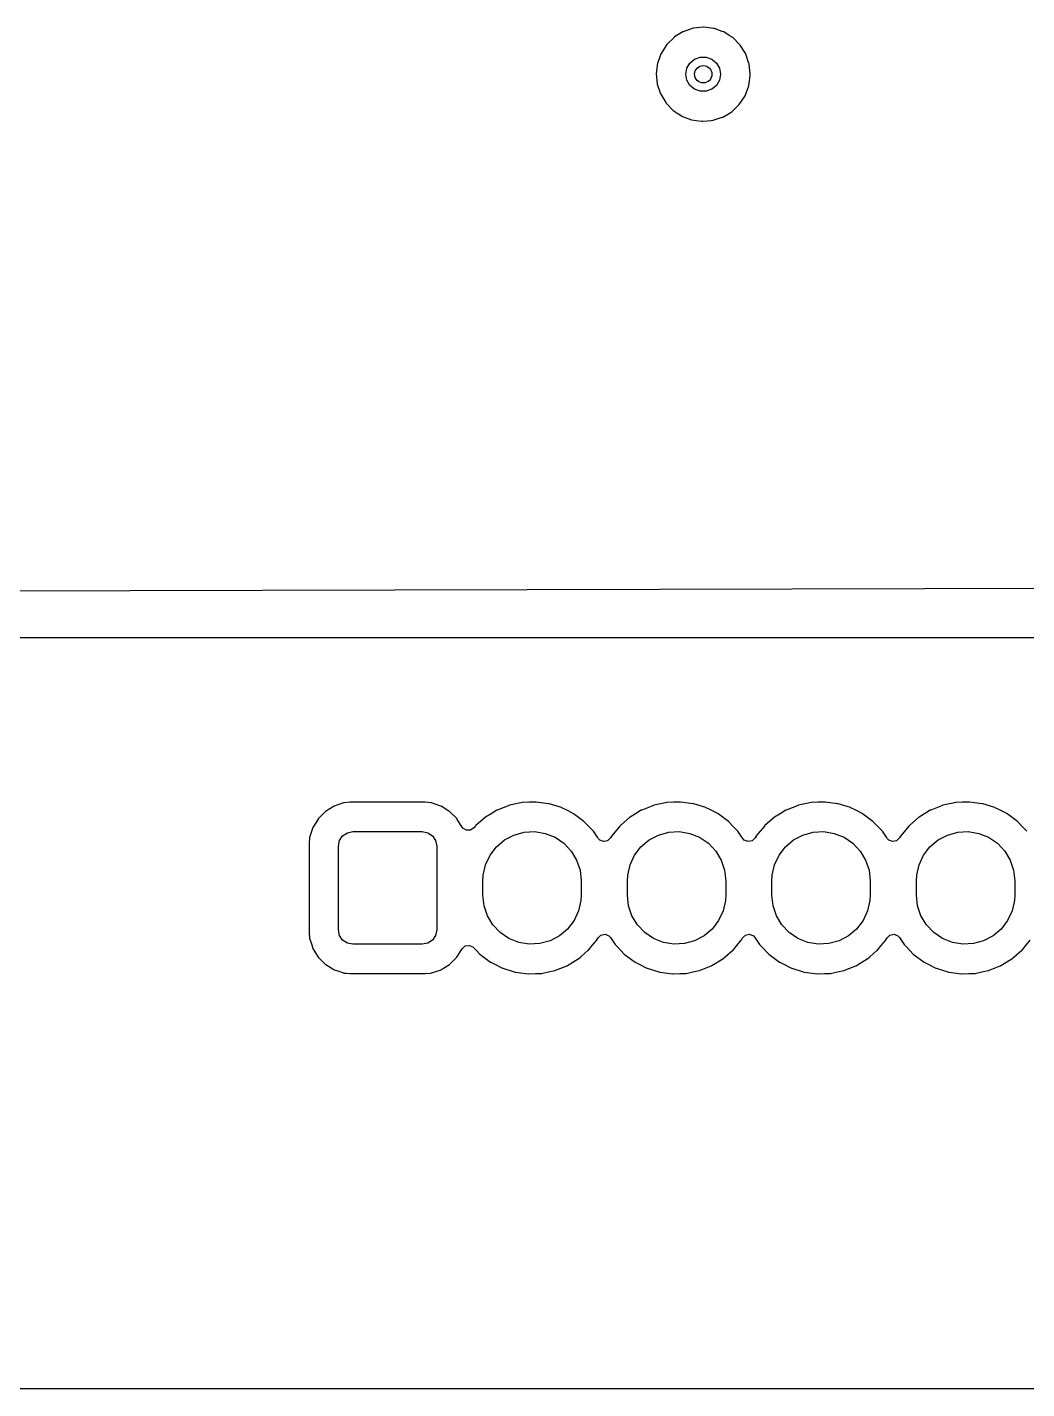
# Model space of a CAD drawing. Extents: x 1.86 to 8.44, y -4.92 to -0.87.
# Drawn here: x 5.475 to 6.155, y -4.921 to -3.994 of the extents above; entities that cross this region are included whole.
import ezdxf

# ---------------------------------------------------------------- set-up
doc = ezdxf.new("R2010")
doc.units = 0
doc.header["$MEASUREMENT"] = 0
doc.layers.add('BLACK', color=7, linetype='CONTINUOUS')

msp = doc.modelspace()

# ---------------------------------------------------------------- linework, layer by layer
at = {"layer": 'BLACK', "linetype": 'CONTINUOUS'}
for p, q in [((5.92116, -3.99675), (5.91555, -4.0002)), ((5.9214, -3.99661), (5.92116, -3.99675)), ((5.92816, -3.99431), (5.9214, -3.99661)), ((5.92844, -3.99428), (5.92816, -3.99431)), ((5.93499, -3.99359), (5.92844, -3.99428)), ((5.92844, -3.99428), (5.92844, -3.99428)), ((5.93526, -3.99356), (5.93499, -3.99359)), ((5.93499, -3.99359), (5.93499, -3.99359)), ((5.93723, -3.99379), (5.93526, -3.99356)), ((5.94208, -3.99437), (5.93723, -3.99379)), ((5.94235, -3.9944), (5.94208, -3.99437)), ((5.94208, -3.99437), (5.94208, -3.99437)), ((5.94261, -3.9945), (5.94235, -3.9944)), ((5.94262, -3.9945), (5.94261, -3.9945)), ((5.94793, -3.99639), (5.94262, -3.9945)), ((5.94908, -3.9968), (5.94793, -3.99639)), ((5.95278, -3.99915), (5.94908, -3.9968)), ((5.91022, -4.00535), (5.90635, -4.01135)), ((5.91041, -4.00515), (5.91022, -4.00535)), ((5.91512, -4.00054), (5.91041, -4.00515)), ((5.91532, -4.00035), (5.91512, -4.00054)), ((5.91512, -4.00054), (5.91512, -4.00054)), ((5.91555, -4.0002), (5.91532, -4.00035)), ((5.91555, -4.0002), (5.91555, -4.0002)), ((5.95467, -4.00035), (5.95278, -3.99915)), ((5.95511, -4.00063), (5.95467, -4.00035)), ((5.95531, -4.00082), (5.95511, -4.00063)), ((5.9596, -4.00515), (5.95531, -4.00082)), ((5.95531, -4.00082), (5.95531, -4.00082)), ((5.96014, -4.00569), (5.9596, -4.00515)), ((5.96393, -4.01175), (5.96014, -4.00569)), ((5.90498, -4.01511), (5.90391, -4.01806)), ((5.90625, -4.01161), (5.90498, -4.01511)), ((5.90635, -4.01135), (5.90625, -4.01161)), ((5.90625, -4.01161), (5.90625, -4.01161)), ((5.92599, -4.018), (5.92913, -4.01536)), ((5.92913, -4.01536), (5.93299, -4.01396)), ((5.93299, -4.01396), (5.93709, -4.01396)), ((5.93709, -4.01396), (5.94094, -4.01536)), ((5.94094, -4.01536), (5.94409, -4.018)), ((5.96402, -4.01201), (5.96393, -4.01175)), ((5.96618, -4.01823), (5.96402, -4.01201)), ((5.96402, -4.01201), (5.96402, -4.01201)), ((5.90391, -4.01806), (5.90301, -4.02514)), ((5.90301, -4.02514), (5.90371, -4.03225)), ((5.92323, -4.02559), (5.92394, -4.02155)), ((5.92394, -4.02963), (5.92323, -4.02559)), ((5.92394, -4.02155), (5.92599, -4.018)), ((5.94409, -4.018), (5.94614, -4.02155)), ((5.94614, -4.02155), (5.94685, -4.02559)), ((5.94685, -4.02559), (5.94614, -4.02963)), ((5.96628, -4.01849), (5.96618, -4.01823)), ((5.96707, -4.02559), (5.96628, -4.01849)), ((5.96706, -4.02648), (5.96707, -4.02559)), ((5.90371, -4.03225), (5.90596, -4.03903)), ((5.92599, -4.03318), (5.92394, -4.02963)), ((5.92913, -4.03582), (5.92599, -4.03318)), ((5.94409, -4.03318), (5.94094, -4.03582)), ((5.94614, -4.02963), (5.94409, -4.03318)), ((5.96353, -4.04023), (5.96607, -4.03356)), ((5.96607, -4.03356), (5.9661, -4.03328)), ((5.9661, -4.03328), (5.96704, -4.02664)), ((5.96704, -4.02664), (5.96706, -4.02648)), ((5.96704, -4.02664), (5.96704, -4.02664)), ((5.90596, -4.03903), (5.9061, -4.03926)), ((5.9061, -4.03926), (5.9061, -4.03926)), ((5.9061, -4.03926), (5.90945, -4.04478)), ((5.93299, -4.03722), (5.92913, -4.03582)), ((5.93709, -4.03722), (5.93299, -4.03722)), ((5.94094, -4.03582), (5.93709, -4.03722)), ((5.95958, -4.04618), (5.96353, -4.04023)), ((5.90945, -4.04478), (5.90966, -4.04513)), ((5.90966, -4.04513), (5.91462, -4.05027)), ((5.91462, -4.05027), (5.91761, -4.05223)), ((5.91761, -4.05223), (5.92026, -4.05396)), ((5.92026, -4.05396), (5.9206, -4.05418)), ((5.94827, -4.05476), (5.95441, -4.05111)), ((5.95441, -4.05111), (5.95958, -4.04618)), ((5.9206, -4.05418), (5.92086, -4.05428)), ((5.92086, -4.05428), (5.92086, -4.05428)), ((5.92086, -4.05428), (5.92703, -4.05657)), ((5.92703, -4.05657), (5.92703, -4.05657)), ((5.92703, -4.05657), (5.92729, -4.05667)), ((5.92729, -4.05667), (5.93026, -4.05707)), ((5.93026, -4.05707), (5.93409, -4.05758)), ((5.93409, -4.05758), (5.93409, -4.05758)), ((5.93409, -4.05758), (5.93437, -4.05762)), ((5.93437, -4.05762), (5.93464, -4.05759)), ((5.93464, -4.05759), (5.94039, -4.05707)), ((5.93464, -4.05759), (5.93464, -4.05759)), ((5.94039, -4.05707), (5.94148, -4.05697)), ((5.94148, -4.05697), (5.94174, -4.05688)), ((5.94174, -4.05688), (5.94801, -4.05485)), ((5.94174, -4.05688), (5.94174, -4.05688)), ((5.94801, -4.05485), (5.94827, -4.05476)), ((5.94801, -4.05485), (5.94801, -4.05485)), ((7.72543, -4.37191), (4.62112, -4.37991)), ((4.58661, -4.40945), (7.77354, -4.40945)), ((5.68362, -4.52423), (5.6777, -4.52789)), ((5.68612, -4.5234), (5.68362, -4.52423)), ((5.68997, -4.52211), (5.68612, -4.5234)), ((5.69023, -4.52203), (5.68997, -4.52211)), ((5.68997, -4.52211), (5.68997, -4.52211)), ((5.6905, -4.522), (5.69023, -4.52203)), ((5.69427, -4.52161), (5.6905, -4.522)), ((5.6905, -4.522), (5.6905, -4.522)), ((5.69439, -4.52159), (5.69427, -4.52161)), ((5.69427, -4.52161), (5.69427, -4.52161)), ((5.74561, -4.52159), (5.69439, -4.52159)), ((5.74775, -4.52181), (5.74561, -4.52159)), ((5.74945, -4.52199), (5.74775, -4.52181)), ((5.74972, -4.52202), (5.74945, -4.52199)), ((5.74945, -4.52199), (5.74945, -4.52199)), ((5.74998, -4.5221), (5.74972, -4.52202)), ((5.75246, -4.52292), (5.74998, -4.5221)), ((5.74998, -4.5221), (5.74998, -4.5221)), ((5.75633, -4.52421), (5.75246, -4.52292)), ((5.75657, -4.52436), (5.75633, -4.52421)), ((5.76183, -4.5276), (5.75657, -4.52436)), ((5.75657, -4.52436), (5.75657, -4.52436)), ((5.79438, -4.52711), (5.79049, -4.52947)), ((5.79456, -4.527), (5.79438, -4.52711)), ((5.79438, -4.52711), (5.79438, -4.52711)), ((5.79475, -4.52692), (5.79456, -4.527)), ((5.80281, -4.52374), (5.79475, -4.52692)), ((5.79475, -4.52692), (5.79475, -4.52692)), ((5.803, -4.52367), (5.80281, -4.52374)), ((5.80281, -4.52374), (5.80281, -4.52374)), ((5.81081, -4.52203), (5.803, -4.52367)), ((5.81168, -4.52184), (5.81081, -4.52203)), ((5.81188, -4.5218), (5.81168, -4.52184)), ((5.81642, -4.52163), (5.81188, -4.5218)), ((5.82074, -4.52147), (5.81642, -4.52163)), ((5.82095, -4.52146), (5.82074, -4.52147)), ((5.82074, -4.52147), (5.82074, -4.52147)), ((5.82116, -4.52149), (5.82095, -4.52146)), ((5.82974, -4.52263), (5.82116, -4.52149)), ((5.82116, -4.52149), (5.82116, -4.52149)), ((5.82995, -4.52265), (5.82974, -4.52263)), ((5.83015, -4.52272), (5.82995, -4.52265)), ((5.83842, -4.52528), (5.83015, -4.52272)), ((5.83862, -4.52534), (5.83842, -4.52528)), ((5.83842, -4.52528), (5.83842, -4.52528)), ((5.84164, -4.52688), (5.83862, -4.52534)), ((5.84652, -4.52936), (5.84164, -4.52688)), ((5.8928, -4.52711), (5.88891, -4.52947)), ((5.89298, -4.527), (5.8928, -4.52711)), ((5.8928, -4.52711), (5.8928, -4.52711)), ((5.89318, -4.52692), (5.89298, -4.527)), ((5.90123, -4.52374), (5.89318, -4.52692)), ((5.89318, -4.52692), (5.89318, -4.52692)), ((5.90143, -4.52367), (5.90123, -4.52374)), ((5.90123, -4.52374), (5.90123, -4.52374)), ((5.90923, -4.52203), (5.90143, -4.52367)), ((5.9101, -4.52184), (5.90923, -4.52203)), ((5.91031, -4.5218), (5.9101, -4.52184)), ((5.91484, -4.52163), (5.91031, -4.5218)), ((5.91917, -4.52147), (5.91484, -4.52163)), ((5.91938, -4.52146), (5.91917, -4.52147)), ((5.91917, -4.52147), (5.91917, -4.52147)), ((5.91959, -4.52149), (5.91938, -4.52146)), ((5.92817, -4.52263), (5.91959, -4.52149)), ((5.91959, -4.52149), (5.91959, -4.52149)), ((5.92838, -4.52265), (5.92817, -4.52263)), ((5.92858, -4.52272), (5.92838, -4.52265)), ((5.93684, -4.52528), (5.92858, -4.52272)), ((5.93705, -4.52534), (5.93684, -4.52528)), ((5.93684, -4.52528), (5.93684, -4.52528)), ((5.94006, -4.52688), (5.93705, -4.52534)), ((5.94495, -4.52936), (5.94006, -4.52688)), ((5.99123, -4.52711), (5.98734, -4.52947)), ((5.99141, -4.527), (5.99123, -4.52711)), ((5.99123, -4.52711), (5.99123, -4.52711)), ((5.9916, -4.52692), (5.99141, -4.527)), ((5.99966, -4.52374), (5.9916, -4.52692)), ((5.9916, -4.52692), (5.9916, -4.52692)), ((5.99985, -4.52367), (5.99966, -4.52374)), ((5.99966, -4.52374), (5.99966, -4.52374)), ((6.00766, -4.52203), (5.99985, -4.52367)), ((6.00853, -4.52184), (6.00766, -4.52203)), ((6.00873, -4.5218), (6.00853, -4.52184)), ((6.01327, -4.52163), (6.00873, -4.5218)), ((6.01759, -4.52147), (6.01327, -4.52163)), ((6.0178, -4.52146), (6.01759, -4.52147)), ((6.01759, -4.52147), (6.01759, -4.52147)), ((6.01801, -4.52149), (6.0178, -4.52146)), ((6.02659, -4.52263), (6.01801, -4.52149)), ((6.01801, -4.52149), (6.01801, -4.52149)), ((6.0268, -4.52265), (6.02659, -4.52263)), ((6.027, -4.52272), (6.0268, -4.52265)), ((6.03527, -4.52528), (6.027, -4.52272)), ((6.03547, -4.52534), (6.03527, -4.52528)), ((6.03527, -4.52528), (6.03527, -4.52528)), ((6.03849, -4.52688), (6.03547, -4.52534)), ((6.04337, -4.52936), (6.03849, -4.52688)), ((6.08965, -4.52711), (6.08576, -4.52947)), ((6.08983, -4.527), (6.08965, -4.52711)), ((6.08965, -4.52711), (6.08965, -4.52711)), ((6.09003, -4.52692), (6.08983, -4.527)), ((6.09808, -4.52374), (6.09003, -4.52692)), ((6.09003, -4.52692), (6.09003, -4.52692)), ((6.09828, -4.52367), (6.09808, -4.52374)), ((6.09808, -4.52374), (6.09808, -4.52374)), ((6.10609, -4.52203), (6.09828, -4.52367)), ((6.10695, -4.52184), (6.10609, -4.52203)), ((6.10716, -4.5218), (6.10695, -4.52184)), ((6.11169, -4.52163), (6.10716, -4.5218)), ((6.11602, -4.52147), (6.11169, -4.52163)), ((6.11623, -4.52146), (6.11602, -4.52147)), ((6.11602, -4.52147), (6.11602, -4.52147)), ((6.11644, -4.52149), (6.11623, -4.52146)), ((6.12502, -4.52263), (6.11644, -4.52149)), ((6.11644, -4.52149), (6.11644, -4.52149)), ((6.12523, -4.52265), (6.12502, -4.52263)), ((6.12543, -4.52272), (6.12523, -4.52265)), ((6.13369, -4.52528), (6.12543, -4.52272)), ((6.1337, -4.52528), (6.13369, -4.52528)), ((6.1339, -4.52534), (6.1337, -4.52528)), ((6.13691, -4.52688), (6.1339, -4.52534)), ((6.1418, -4.52936), (6.13691, -4.52688)), ((5.67263, -4.53307), (5.66948, -4.53819)), ((5.67278, -4.53282), (5.67263, -4.53307)), ((5.67263, -4.53307), (5.67263, -4.53307)), ((5.67657, -4.52903), (5.67278, -4.53282)), ((5.6775, -4.5281), (5.67657, -4.52903)), ((5.6777, -4.52789), (5.6775, -4.5281)), ((5.76226, -4.52786), (5.76183, -4.5276)), ((5.76718, -4.53278), (5.76226, -4.52786)), ((5.76751, -4.53331), (5.76718, -4.53278)), ((5.77074, -4.53852), (5.76751, -4.53331)), ((5.78664, -4.53185), (5.78017, -4.53746)), ((5.7868, -4.53171), (5.78664, -4.53185)), ((5.79049, -4.52947), (5.7868, -4.53171)), ((5.84671, -4.52946), (5.84652, -4.52936)), ((5.84652, -4.52936), (5.84652, -4.52936)), ((5.84832, -4.53065), (5.84671, -4.52946)), ((5.85376, -4.5347), (5.84832, -4.53065)), ((5.85399, -4.53488), (5.85376, -4.5347)), ((5.8568, -4.53782), (5.85399, -4.53488)), ((5.88507, -4.53185), (5.8786, -4.53746)), ((5.88522, -4.53171), (5.88507, -4.53185)), ((5.88891, -4.52947), (5.88522, -4.53171)), ((5.94514, -4.52946), (5.94495, -4.52936)), ((5.94495, -4.52936), (5.94495, -4.52936)), ((5.94674, -4.53065), (5.94514, -4.52946)), ((5.95218, -4.5347), (5.94674, -4.53065)), ((5.95242, -4.53488), (5.95218, -4.5347)), ((5.95523, -4.53782), (5.95242, -4.53488)), ((5.98349, -4.53185), (5.97702, -4.53746)), ((5.98365, -4.53171), (5.98349, -4.53185)), ((5.98734, -4.52947), (5.98365, -4.53171)), ((6.04356, -4.52946), (6.04337, -4.52936)), ((6.04337, -4.52936), (6.04337, -4.52936)), ((6.04517, -4.53065), (6.04356, -4.52946)), ((6.05061, -4.5347), (6.04517, -4.53065)), ((6.05084, -4.53488), (6.05061, -4.5347)), ((6.05365, -4.53782), (6.05084, -4.53488)), ((6.08192, -4.53185), (6.07545, -4.53746)), ((6.08207, -4.53171), (6.08192, -4.53185)), ((6.08576, -4.52947), (6.08207, -4.53171)), ((6.14199, -4.52946), (6.1418, -4.52936)), ((6.1418, -4.52936), (6.1418, -4.52936)), ((6.14359, -4.53065), (6.14199, -4.52946)), ((6.14904, -4.5347), (6.14359, -4.53065)), ((6.14927, -4.53488), (6.14904, -4.5347)), ((6.15208, -4.53782), (6.14927, -4.53488)), ((5.66691, -4.54563), (5.66689, -4.54582)), ((5.66694, -4.54536), (5.66691, -4.54563)), ((5.66691, -4.54563), (5.66691, -4.54563)), ((5.6671, -4.54486), (5.66694, -4.54536)), ((5.66843, -4.54086), (5.6671, -4.54486)), ((5.66913, -4.53875), (5.66843, -4.54086)), ((5.66948, -4.53819), (5.66913, -4.53875)), ((5.68728, -4.54769), (5.68942, -4.5445)), ((5.68942, -4.5445), (5.69261, -4.54236)), ((5.69261, -4.54236), (5.69638, -4.54161)), ((5.69638, -4.54161), (5.74362, -4.54161)), ((5.74362, -4.54161), (5.74739, -4.54236)), ((5.74739, -4.54236), (5.75058, -4.5445)), ((5.75058, -4.5445), (5.75272, -4.54769)), ((5.7713, -4.53926), (5.77074, -4.53852)), ((5.77369, -4.54071), (5.7713, -4.53926)), ((5.77648, -4.54063), (5.77369, -4.54071)), ((5.77879, -4.53906), (5.77648, -4.54063)), ((5.77994, -4.53766), (5.77879, -4.53906)), ((5.78017, -4.53746), (5.77994, -4.53766)), ((5.79971, -4.54734), (5.80611, -4.54396)), ((5.80611, -4.54396), (5.81307, -4.54204)), ((5.81307, -4.54204), (5.82029, -4.54167)), ((5.82029, -4.54167), (5.82742, -4.54285)), ((5.82742, -4.54285), (5.83414, -4.54553)), ((5.83414, -4.54553), (5.84011, -4.54959)), ((5.85997, -4.54115), (5.8568, -4.53782)), ((5.86026, -4.54144), (5.85997, -4.54115)), ((5.86297, -4.54547), (5.86026, -4.54144)), ((5.86348, -4.54623), (5.86297, -4.54547)), ((5.87261, -4.54468), (5.87191, -4.54592)), ((5.87275, -4.54451), (5.87261, -4.54468)), ((5.87823, -4.53782), (5.87275, -4.54451)), ((5.87275, -4.54451), (5.87275, -4.54451)), ((5.87837, -4.53766), (5.87823, -4.53782)), ((5.8786, -4.53746), (5.87837, -4.53766)), ((5.89814, -4.54734), (5.90453, -4.54396)), ((5.90453, -4.54396), (5.9115, -4.54204)), ((5.9115, -4.54204), (5.91872, -4.54167)), ((5.91872, -4.54167), (5.92585, -4.54285)), ((5.92585, -4.54285), (5.93256, -4.54553)), ((5.93256, -4.54553), (5.93854, -4.54959)), ((5.9584, -4.54115), (5.95523, -4.53782)), ((5.95868, -4.54144), (5.9584, -4.54115)), ((5.9614, -4.54547), (5.95868, -4.54144)), ((5.96191, -4.54623), (5.9614, -4.54547)), ((5.97104, -4.54468), (5.97033, -4.54592)), ((5.97117, -4.54451), (5.97104, -4.54468)), ((5.97666, -4.53782), (5.97117, -4.54451)), ((5.97117, -4.54451), (5.97117, -4.54451)), ((5.97679, -4.53766), (5.97666, -4.53782)), ((5.97702, -4.53746), (5.97679, -4.53766)), ((5.99656, -4.54734), (6.00296, -4.54396)), ((6.00296, -4.54396), (6.00993, -4.54204)), ((6.00993, -4.54204), (6.01714, -4.54167)), ((6.01714, -4.54167), (6.02427, -4.54285)), ((6.02427, -4.54285), (6.03099, -4.54553)), ((6.03099, -4.54553), (6.03696, -4.54959)), ((6.05683, -4.54115), (6.05365, -4.53782)), ((6.05711, -4.54144), (6.05683, -4.54115)), ((6.05982, -4.54547), (6.05711, -4.54144)), ((6.06033, -4.54623), (6.05982, -4.54547)), ((6.06946, -4.54468), (6.06876, -4.54592)), ((6.0696, -4.54451), (6.06946, -4.54468)), ((6.07509, -4.53782), (6.0696, -4.54451)), ((6.0696, -4.54451), (6.0696, -4.54451)), ((6.07522, -4.53766), (6.07509, -4.53782)), ((6.07545, -4.53746), (6.07522, -4.53766)), ((6.09499, -4.54734), (6.10138, -4.54396)), ((6.10138, -4.54396), (6.10835, -4.54204)), ((6.10835, -4.54204), (6.11557, -4.54167)), ((6.11557, -4.54167), (6.1227, -4.54285)), ((6.1227, -4.54285), (6.12941, -4.54553)), ((6.12941, -4.54553), (6.13539, -4.54959)), ((6.15525, -4.54115), (6.15208, -4.53782)), ((6.15553, -4.54144), (6.15525, -4.54115)), ((5.66689, -4.54582), (5.66652, -4.54947)), ((5.66652, -4.54947), (5.66652, -4.61053)), ((5.68654, -4.55146), (5.68728, -4.54769)), ((5.68654, -4.60854), (5.68654, -4.55146)), ((5.75272, -4.54769), (5.75346, -4.55146)), ((5.75346, -4.55146), (5.75346, -4.60854)), ((5.7898, -4.55774), (5.79419, -4.552)), ((5.79419, -4.552), (5.79971, -4.54734)), ((5.84011, -4.54959), (5.84508, -4.55485)), ((5.84508, -4.55485), (5.8488, -4.56104)), ((5.86455, -4.54738), (5.86348, -4.54623)), ((5.86716, -4.5484), (5.86455, -4.54738)), ((5.8699, -4.54786), (5.86716, -4.5484)), ((5.87191, -4.54592), (5.8699, -4.54786)), ((5.88823, -4.55774), (5.89262, -4.552)), ((5.89262, -4.552), (5.89814, -4.54734)), ((5.93854, -4.54959), (5.94351, -4.55485)), ((5.94351, -4.55485), (5.94723, -4.56104)), ((5.96298, -4.54738), (5.96191, -4.54623)), ((5.96558, -4.5484), (5.96298, -4.54738)), ((5.96832, -4.54786), (5.96558, -4.5484)), ((5.97033, -4.54592), (5.96832, -4.54786)), ((5.98665, -4.55774), (5.99104, -4.552)), ((5.99104, -4.552), (5.99656, -4.54734)), ((6.03696, -4.54959), (6.04193, -4.55485)), ((6.04193, -4.55485), (6.04565, -4.56104)), ((6.0614, -4.54738), (6.06033, -4.54623)), ((6.06401, -4.5484), (6.0614, -4.54738)), ((6.06675, -4.54786), (6.06401, -4.5484)), ((6.06876, -4.54592), (6.06675, -4.54786)), ((6.08508, -4.55774), (6.08947, -4.552)), ((6.08947, -4.552), (6.09499, -4.54734)), ((6.13539, -4.54959), (6.14036, -4.55485)), ((6.14036, -4.55485), (6.14408, -4.56104)), ((5.78675, -4.56429), (5.7898, -4.55774)), ((5.8488, -4.56104), (5.85111, -4.56789)), ((5.88517, -4.56429), (5.88823, -4.55774)), ((5.94723, -4.56104), (5.94953, -4.56789)), ((5.9836, -4.56429), (5.98665, -4.55774)), ((6.04565, -4.56104), (6.04796, -4.56789)), ((6.08202, -4.56429), (6.08508, -4.55774)), ((6.14408, -4.56104), (6.14638, -4.56789)), ((5.78496, -4.57508), (5.78517, -4.57135)), ((5.78517, -4.57135), (5.78675, -4.56429)), ((5.85111, -4.56789), (5.85189, -4.57508)), ((5.88339, -4.57508), (5.88359, -4.57135)), ((5.88359, -4.57135), (5.88517, -4.56429)), ((5.94953, -4.56789), (5.95031, -4.57508)), ((5.98181, -4.57508), (5.98202, -4.57135)), ((5.98202, -4.57135), (5.9836, -4.56429)), ((6.04796, -4.56789), (6.04874, -4.57508)), ((6.08024, -4.57508), (6.08044, -4.57135)), ((6.08044, -4.57135), (6.08202, -4.56429)), ((6.14638, -4.56789), (6.14717, -4.57508)), ((5.78496, -4.58492), (5.78496, -4.57508)), ((5.85189, -4.57508), (5.85189, -4.58492)), ((5.88339, -4.58492), (5.88339, -4.57508)), ((5.95031, -4.57508), (5.95031, -4.58492)), ((5.98181, -4.58492), (5.98181, -4.57508)), ((6.04874, -4.57508), (6.04874, -4.58492)), ((6.08024, -4.58492), (6.08024, -4.57508)), ((6.14717, -4.57508), (6.14717, -4.58492)), ((5.78574, -4.59211), (5.78496, -4.58492)), ((5.78805, -4.59896), (5.78574, -4.59211)), ((5.85168, -4.58865), (5.8501, -4.59571)), ((5.85189, -4.58492), (5.85168, -4.58865)), ((5.88417, -4.59211), (5.88339, -4.58492)), ((5.88647, -4.59896), (5.88417, -4.59211)), ((5.95011, -4.58865), (5.94853, -4.59571)), ((5.95031, -4.58492), (5.95011, -4.58865)), ((5.98259, -4.59211), (5.98181, -4.58492)), ((5.9849, -4.59896), (5.98259, -4.59211)), ((6.04853, -4.58865), (6.04695, -4.59571)), ((6.04874, -4.58492), (6.04853, -4.58865)), ((6.08102, -4.59211), (6.08024, -4.58492)), ((6.08332, -4.59896), (6.08102, -4.59211)), ((6.14696, -4.58865), (6.14538, -4.59571)), ((6.14717, -4.58492), (6.14696, -4.58865)), ((5.79177, -4.60515), (5.78805, -4.59896)), ((5.8501, -4.59571), (5.84705, -4.60226)), ((5.89019, -4.60515), (5.88647, -4.59896)), ((5.94853, -4.59571), (5.94547, -4.60226)), ((5.98862, -4.60515), (5.9849, -4.59896)), ((6.04695, -4.59571), (6.0439, -4.60226)), ((6.08705, -4.60515), (6.08332, -4.59896)), ((6.14538, -4.59571), (6.14233, -4.60226)), ((5.66652, -4.61053), (5.66653, -4.61066)), ((5.66653, -4.61066), (5.66688, -4.61408)), ((5.66653, -4.61066), (5.66653, -4.61066)), ((5.68728, -4.61231), (5.68654, -4.60854)), ((5.75346, -4.60854), (5.75272, -4.61231)), ((5.79674, -4.61041), (5.79177, -4.60515)), ((5.80271, -4.61447), (5.79674, -4.61041)), ((5.84266, -4.608), (5.83714, -4.61266)), ((5.84705, -4.60226), (5.84266, -4.608)), ((5.89516, -4.61041), (5.89019, -4.60515)), ((5.90114, -4.61447), (5.89516, -4.61041)), ((5.94108, -4.608), (5.93556, -4.61266)), ((5.94547, -4.60226), (5.94108, -4.608)), ((5.99359, -4.61041), (5.98862, -4.60515)), ((5.99956, -4.61447), (5.99359, -4.61041)), ((6.03951, -4.608), (6.03399, -4.61266)), ((6.0439, -4.60226), (6.03951, -4.608)), ((6.09201, -4.61041), (6.08705, -4.60515)), ((6.09799, -4.61447), (6.09201, -4.61041)), ((6.13793, -4.608), (6.13241, -4.61266)), ((6.14233, -4.60226), (6.13793, -4.608)), ((5.66688, -4.61408), (5.66695, -4.61469)), ((5.66695, -4.61469), (5.66703, -4.61495)), ((5.66703, -4.61495), (5.66703, -4.61495)), ((5.66703, -4.61495), (5.66833, -4.61883)), ((5.66833, -4.61883), (5.66915, -4.6213)), ((5.68942, -4.6155), (5.68728, -4.61231)), ((5.69261, -4.61764), (5.68942, -4.6155)), ((5.69638, -4.61839), (5.69261, -4.61764)), ((5.74362, -4.61839), (5.69638, -4.61839)), ((5.74739, -4.61764), (5.74362, -4.61839)), ((5.75058, -4.6155), (5.74739, -4.61764)), ((5.75272, -4.61231), (5.75058, -4.6155)), ((5.77075, -4.62144), (5.77283, -4.61957)), ((5.77283, -4.61957), (5.77559, -4.61912)), ((5.77559, -4.61912), (5.77815, -4.62024)), ((5.80943, -4.61715), (5.80271, -4.61447)), ((5.81656, -4.61833), (5.80943, -4.61715)), ((5.82378, -4.61796), (5.81656, -4.61833)), ((5.83074, -4.61604), (5.82378, -4.61796)), ((5.83714, -4.61266), (5.83074, -4.61604)), ((5.85691, -4.62234), (5.8594, -4.6193)), ((5.8594, -4.6193), (5.86253, -4.61549)), ((5.86253, -4.61549), (5.86266, -4.61532)), ((5.86253, -4.61549), (5.86253, -4.61549)), ((5.86266, -4.61532), (5.86337, -4.61408)), ((5.86337, -4.61408), (5.86538, -4.61214)), ((5.86538, -4.61214), (5.86812, -4.6116)), ((5.86812, -4.6116), (5.87072, -4.61262)), ((5.87072, -4.61262), (5.87179, -4.61377)), ((5.87179, -4.61377), (5.87502, -4.61856)), ((5.87502, -4.61856), (5.87516, -4.61871)), ((5.87516, -4.61871), (5.87516, -4.61871)), ((5.87516, -4.61871), (5.87633, -4.61994)), ((5.87633, -4.61994), (5.88128, -4.62512)), ((5.90785, -4.61715), (5.90114, -4.61447)), ((5.91498, -4.61833), (5.90785, -4.61715)), ((5.9222, -4.61796), (5.91498, -4.61833)), ((5.92917, -4.61604), (5.9222, -4.61796)), ((5.93556, -4.61266), (5.92917, -4.61604)), ((5.95533, -4.62234), (5.95783, -4.6193)), ((5.95783, -4.6193), (5.96095, -4.61549)), ((5.96095, -4.61549), (5.96109, -4.61532)), ((5.96095, -4.61549), (5.96095, -4.61549)), ((5.96109, -4.61532), (5.96179, -4.61408)), ((5.96179, -4.61408), (5.9638, -4.61214)), ((5.9638, -4.61214), (5.96655, -4.6116)), ((5.96655, -4.6116), (5.96915, -4.61262)), ((5.96915, -4.61262), (5.97022, -4.61377)), ((5.97022, -4.61377), (5.97344, -4.61856)), ((5.97344, -4.61856), (5.97359, -4.61871)), ((5.97359, -4.61871), (5.97359, -4.61871)), ((5.97359, -4.61871), (5.97476, -4.61994)), ((5.97476, -4.61994), (5.97971, -4.62512)), ((6.00628, -4.61715), (5.99956, -4.61447)), ((6.01341, -4.61833), (6.00628, -4.61715)), ((6.02063, -4.61796), (6.01341, -4.61833)), ((6.02759, -4.61604), (6.02063, -4.61796)), ((6.03399, -4.61266), (6.02759, -4.61604)), ((6.05376, -4.62234), (6.05625, -4.6193)), ((6.05625, -4.6193), (6.05938, -4.61549)), ((6.05938, -4.61549), (6.05951, -4.61532)), ((6.05938, -4.61549), (6.05938, -4.61549)), ((6.05951, -4.61532), (6.06022, -4.61408)), ((6.06022, -4.61408), (6.06223, -4.61214)), ((6.06223, -4.61214), (6.06497, -4.6116)), ((6.06497, -4.6116), (6.06757, -4.61262)), ((6.06757, -4.61262), (6.06864, -4.61377)), ((6.06864, -4.61377), (6.07187, -4.61856)), ((6.07187, -4.61856), (6.07201, -4.61871)), ((6.07201, -4.61871), (6.07201, -4.61871)), ((6.07201, -4.61871), (6.07318, -4.61994)), ((6.07318, -4.61994), (6.07813, -4.62512)), ((6.1047, -4.61715), (6.09799, -4.61447)), ((6.11183, -4.61833), (6.1047, -4.61715)), ((6.11905, -4.61796), (6.11183, -4.61833)), ((6.12602, -4.61604), (6.11905, -4.61796)), ((6.13241, -4.61266), (6.12602, -4.61604)), ((6.15218, -4.62234), (6.15468, -4.6193)), ((6.15468, -4.6193), (6.1578, -4.61549)), ((5.66915, -4.6213), (5.67282, -4.62722)), ((5.67282, -4.62722), (5.67774, -4.63214)), ((5.7623, -4.63211), (5.76722, -4.62718)), ((5.76722, -4.62718), (5.7676, -4.62656)), ((5.7676, -4.62656), (5.7695, -4.62347)), ((5.7695, -4.62347), (5.77075, -4.62144)), ((5.77815, -4.62024), (5.77856, -4.62062)), ((5.77856, -4.62062), (5.78005, -4.62218)), ((5.78005, -4.62218), (5.78286, -4.62512)), ((5.78286, -4.62512), (5.79014, -4.63054)), ((5.84248, -4.63289), (5.84987, -4.6284)), ((5.84987, -4.6284), (5.85005, -4.62829)), ((5.84987, -4.6284), (5.84987, -4.6284)), ((5.85005, -4.62829), (5.85162, -4.62693)), ((5.85162, -4.62693), (5.85675, -4.62248)), ((5.85675, -4.62248), (5.85691, -4.62234)), ((5.85675, -4.62248), (5.85675, -4.62248)), ((5.88128, -4.62512), (5.88856, -4.63054)), ((5.94091, -4.63289), (5.9483, -4.6284)), ((5.9483, -4.6284), (5.94848, -4.62829)), ((5.9483, -4.6284), (5.9483, -4.6284)), ((5.94848, -4.62829), (5.95004, -4.62693)), ((5.95004, -4.62693), (5.95517, -4.62248)), ((5.95517, -4.62248), (5.95533, -4.62234)), ((5.95517, -4.62248), (5.95517, -4.62248)), ((5.97971, -4.62512), (5.98699, -4.63054)), ((6.03933, -4.63289), (6.04672, -4.6284)), ((6.04672, -4.6284), (6.0469, -4.62829)), ((6.04672, -4.6284), (6.04672, -4.6284)), ((6.0469, -4.62829), (6.04847, -4.62693)), ((6.04847, -4.62693), (6.0536, -4.62248)), ((6.0536, -4.62248), (6.05376, -4.62234)), ((6.0536, -4.62248), (6.0536, -4.62248)), ((6.07813, -4.62512), (6.08542, -4.63054)), ((6.13776, -4.63289), (6.14515, -4.6284)), ((6.14515, -4.6284), (6.14533, -4.62829)), ((6.14515, -4.6284), (6.14515, -4.6284)), ((6.14533, -4.62829), (6.1469, -4.62693)), ((6.1469, -4.62693), (6.15202, -4.62248)), ((6.15202, -4.62248), (6.15218, -4.62234)), ((6.15202, -4.62248), (6.15202, -4.62248)), ((5.67774, -4.63214), (5.67799, -4.63229)), ((5.67799, -4.63229), (5.67799, -4.63229)), ((5.67799, -4.63229), (5.68342, -4.63564)), ((5.68342, -4.63564), (5.68367, -4.63579)), ((5.68367, -4.63579), (5.68611, -4.6366)), ((5.68611, -4.6366), (5.69002, -4.6379)), ((5.69002, -4.6379), (5.69002, -4.6379)), ((5.69002, -4.6379), (5.69028, -4.63798)), ((5.69028, -4.63798), (5.69055, -4.63801)), ((5.69055, -4.63801), (5.69055, -4.63801)), ((5.69055, -4.63801), (5.69196, -4.63816)), ((5.69196, -4.63816), (5.69439, -4.63841)), ((5.69439, -4.63841), (5.74561, -4.63841)), ((5.74561, -4.63841), (5.74573, -4.63839)), ((5.74573, -4.63839), (5.7495, -4.638)), ((5.74573, -4.63839), (5.74573, -4.63839)), ((5.7495, -4.638), (5.74977, -4.63797)), ((5.7495, -4.638), (5.7495, -4.638)), ((5.74977, -4.63797), (5.75003, -4.63789)), ((5.75003, -4.63789), (5.75582, -4.63595)), ((5.75003, -4.63789), (5.75003, -4.63789)), ((5.75582, -4.63595), (5.75638, -4.63577)), ((5.75638, -4.63577), (5.7623, -4.63211)), ((5.79014, -4.63054), (5.79033, -4.63064)), ((5.79033, -4.63064), (5.79033, -4.63064)), ((5.79033, -4.63064), (5.79256, -4.63177)), ((5.79256, -4.63177), (5.79823, -4.63466)), ((5.79823, -4.63466), (5.79843, -4.63472)), ((5.79843, -4.63472), (5.79843, -4.63472)), ((5.79843, -4.63472), (5.8063, -4.63716)), ((5.8063, -4.63716), (5.8069, -4.63735)), ((5.8069, -4.63735), (5.80711, -4.63737)), ((5.80711, -4.63737), (5.81569, -4.63851)), ((5.81611, -4.63853), (5.82071, -4.63836)), ((5.82071, -4.63836), (5.82497, -4.6382)), ((5.82497, -4.6382), (5.82586, -4.63801)), ((5.82586, -4.63801), (5.82953, -4.63724)), ((5.82953, -4.63724), (5.83385, -4.63633)), ((5.83385, -4.63633), (5.83405, -4.63626)), ((5.83405, -4.63626), (5.8421, -4.63308)), ((5.83405, -4.63626), (5.83405, -4.63626)), ((5.8421, -4.63308), (5.84229, -4.633)), ((5.8421, -4.63308), (5.8421, -4.63308)), ((5.84229, -4.633), (5.84248, -4.63289)), ((5.88856, -4.63054), (5.88875, -4.63064)), ((5.88875, -4.63064), (5.88875, -4.63064)), ((5.88875, -4.63064), (5.89098, -4.63177)), ((5.89098, -4.63177), (5.89666, -4.63466)), ((5.89666, -4.63466), (5.89686, -4.63472)), ((5.89686, -4.63472), (5.89686, -4.63472)), ((5.89686, -4.63472), (5.90473, -4.63716)), ((5.90473, -4.63716), (5.90532, -4.63735)), ((5.90532, -4.63735), (5.90553, -4.63737)), ((5.90553, -4.63737), (5.91411, -4.63851)), ((5.91453, -4.63853), (5.91914, -4.63836)), ((5.91914, -4.63836), (5.92339, -4.6382)), ((5.92339, -4.6382), (5.92428, -4.63801)), ((5.92428, -4.63801), (5.92795, -4.63724)), ((5.92795, -4.63724), (5.93228, -4.63633)), ((5.93228, -4.63633), (5.93247, -4.63626)), ((5.93247, -4.63626), (5.94052, -4.63308)), ((5.93247, -4.63626), (5.93247, -4.63626)), ((5.94052, -4.63308), (5.94072, -4.633)), ((5.94052, -4.63308), (5.94052, -4.63308)), ((5.94072, -4.633), (5.94091, -4.63289)), ((5.98699, -4.63054), (5.98718, -4.63064)), ((5.98718, -4.63064), (5.98718, -4.63064)), ((5.98718, -4.63064), (5.98941, -4.63177)), ((5.98941, -4.63177), (5.99508, -4.63466)), ((5.99508, -4.63466), (5.99528, -4.63472)), ((5.99528, -4.63472), (5.99528, -4.63472)), ((5.99528, -4.63472), (6.00315, -4.63716)), ((6.00315, -4.63716), (6.00375, -4.63735)), ((6.00375, -4.63735), (6.00396, -4.63737)), ((6.00396, -4.63737), (6.01254, -4.63851)), ((6.01296, -4.63853), (6.01756, -4.63836)), ((6.01756, -4.63836), (6.02182, -4.6382)), ((6.02182, -4.6382), (6.02271, -4.63801)), ((6.02271, -4.63801), (6.02638, -4.63724)), ((6.02638, -4.63724), (6.0307, -4.63633)), ((6.0307, -4.63633), (6.0309, -4.63626)), ((6.0309, -4.63626), (6.03895, -4.63308)), ((6.0309, -4.63626), (6.0309, -4.63626)), ((6.03895, -4.63308), (6.03914, -4.633)), ((6.03895, -4.63308), (6.03895, -4.63308)), ((6.03914, -4.633), (6.03933, -4.63289)), ((6.08542, -4.63054), (6.0856, -4.63064)), ((6.0856, -4.63064), (6.0856, -4.63064)), ((6.0856, -4.63064), (6.08783, -4.63177)), ((6.08783, -4.63177), (6.09351, -4.63466)), ((6.09351, -4.63466), (6.09371, -4.63472)), ((6.09371, -4.63472), (6.09371, -4.63472)), ((6.09371, -4.63472), (6.10158, -4.63716)), ((6.10158, -4.63716), (6.10217, -4.63735)), ((6.10217, -4.63735), (6.10238, -4.63737)), ((6.10238, -4.63737), (6.11096, -4.63851)), ((6.11138, -4.63853), (6.11599, -4.63836)), ((6.11599, -4.63836), (6.12024, -4.6382)), ((6.12024, -4.6382), (6.12113, -4.63801)), ((6.12113, -4.63801), (6.1248, -4.63724)), ((6.1248, -4.63724), (6.12913, -4.63633)), ((6.12913, -4.63633), (6.12932, -4.63626)), ((6.12932, -4.63626), (6.13737, -4.63308)), ((6.12932, -4.63626), (6.12932, -4.63626)), ((6.13737, -4.63308), (6.13757, -4.633)), ((6.13737, -4.63308), (6.13737, -4.63308)), ((6.13757, -4.633), (6.13776, -4.63289)), ((5.81569, -4.63851), (5.81569, -4.63851)), ((5.81569, -4.63851), (5.8159, -4.63854)), ((5.8159, -4.63854), (5.81611, -4.63853)), ((5.81611, -4.63853), (5.81611, -4.63853)), ((5.91411, -4.63851), (5.91411, -4.63851)), ((5.91411, -4.63851), (5.91432, -4.63854)), ((5.91432, -4.63854), (5.91453, -4.63853)), ((5.91453, -4.63853), (5.91453, -4.63853)), ((6.01254, -4.63851), (6.01254, -4.63851)), ((6.01254, -4.63851), (6.01275, -4.63854)), ((6.01275, -4.63854), (6.01296, -4.63853)), ((6.01296, -4.63853), (6.01296, -4.63853)), ((6.11096, -4.63851), (6.11096, -4.63851)), ((6.11096, -4.63851), (6.11117, -4.63854)), ((6.11117, -4.63854), (6.11138, -4.63853)), ((6.11138, -4.63853), (6.11138, -4.63853)), ((7.77354, -4.92126), (1.90166, -4.92126))]:
    msp.add_line(p, q, dxfattribs=at)
at = {"layer": 'BLACK'}
msp.add_circle((5.93504, -4.02559), 0.00591, dxfattribs=at)

doc.saveas('drawing.dxf')
